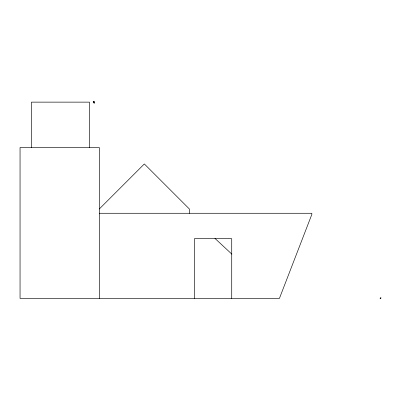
<?xml version="1.0" encoding="UTF-8"?>
<svg xmlns="http://www.w3.org/2000/svg" width="401" height="401" viewBox="0 0 401 401"><rect width="100%" height="100%" fill="white"/><g stroke="black" fill="none" stroke-linecap="round" stroke-linejoin="round"><path stroke-width="0.6" d="M93.623 102.039L93.167 101.959M380.574 298.003L380.148 298.339M380.028 298.254L380.79 298.209M93.162 102.09L93.623 101.824M94.009 101.899L93.714 102.019M99.313 208.976L144.335 163.949L189.362 208.976L189.362 213.357M380.574 298.028L380.92 297.823M380.92 297.848L380.92 298.184M93.498 101.864L93.714 101.799M99.313 213.277L311.838 213.277L311.838 214.425L279.417 298.424L20.05 298.424L20.05 147.508L99.313 147.508L99.313 298.424M214.961 238.415L231.878 254.159M231.723 298.424L231.723 238.675L194.39 238.675L194.39 298.424M89.503 147.508L89.503 102.135L31.418 102.135L31.418 147.508M94.135 103.242L94.135 101.468L94.12 103.242"/></g></svg>
